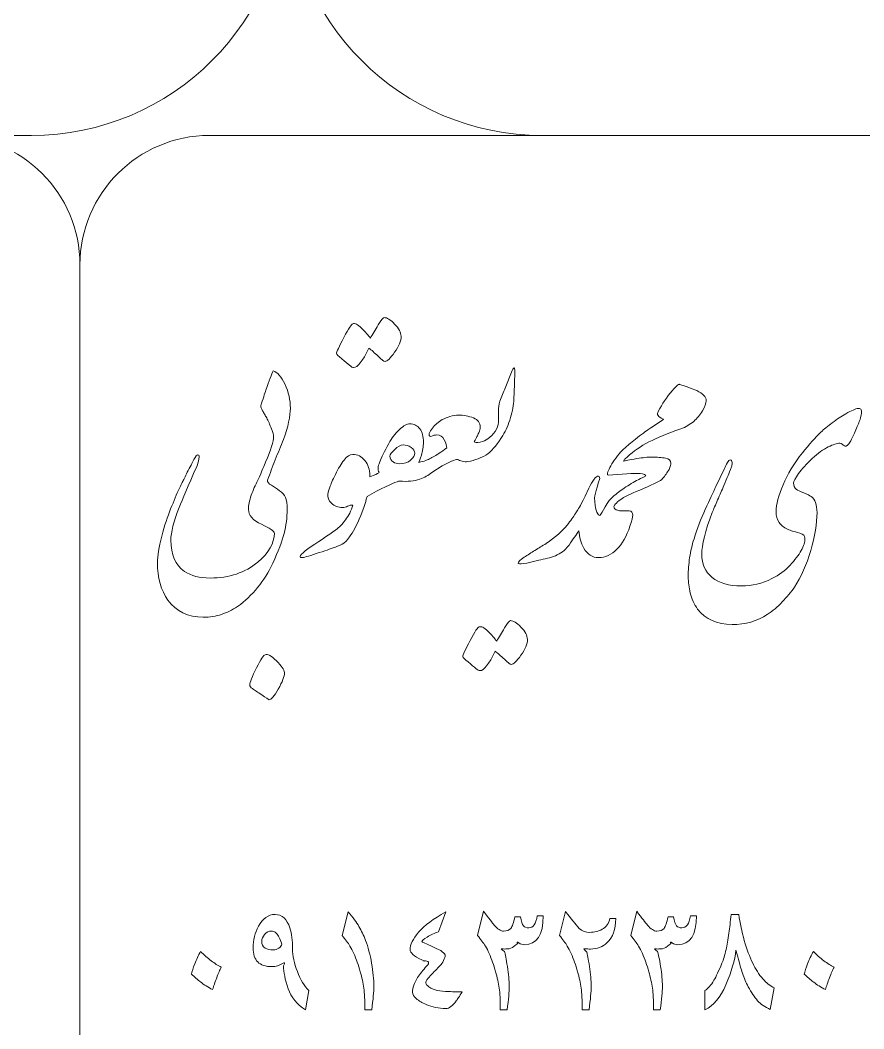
# Model space of a CAD drawing. Header units: millimetres. Extents: x 62 to 462, y 96 to 456.
# Drawn here: x 101.15 to 117.47, y 359.02 to 378.53 of the extents above; entities that cross this region are included whole.
import ezdxf

# ---------------------------------------------------------------- set-up
doc = ezdxf.new("R2010")
doc.units = ezdxf.units.MM
doc.header["$MEASUREMENT"] = 0
doc.layers.add('Layer 1', color=7, linetype='Continuous')

msp = doc.modelspace()

# ---------------------------------------------------------------- linework, layer by layer
at = {"layer": 'Layer 1', "color": 250, "lineweight": 18}
for points, knots in [([(71.7442, 415.8033), (71.7442, 415.8033), (101.3692, 415.8033), (101.3692, 415.8033), (104.0887, 415.8033), (106.3067, 413.5853), (106.3067, 410.8658), (106.3067, 410.8658), (106.3067, 381.2408), (106.3067, 381.2408), (106.3067, 378.5213), (104.0887, 376.3033), (101.3692, 376.3033), (101.3692, 376.3033), (71.7442, 376.3033), (71.7442, 376.3033), (69.0247, 376.3033), (66.8067, 378.5213), (66.8067, 381.2408), (66.8067, 381.2408), (66.8067, 410.8658), (66.8067, 410.8658), (66.8067, 413.5853), (69.0247, 415.8033), (71.7442, 415.8033)], [0, 0, 0, 0, 0.125, 0.125, 0.125, 0.25, 0.25, 0.25, 0.375, 0.375, 0.375, 0.5, 0.5, 0.5, 0.625, 0.625, 0.625, 0.75, 0.75, 0.75, 0.875, 0.875, 0.875, 1, 1, 1, 1]), ([(111.2442, 415.8033), (111.2442, 415.8033), (140.8692, 415.8033), (140.8692, 415.8033), (143.5887, 415.8033), (145.8067, 413.5853), (145.8067, 410.8658), (145.8067, 410.8658), (145.8067, 381.2408), (145.8067, 381.2408), (145.8067, 378.5213), (143.5887, 376.3033), (140.8692, 376.3033), (140.8692, 376.3033), (111.2442, 376.3033), (111.2442, 376.3033), (108.5247, 376.3033), (106.3067, 378.5213), (106.3067, 381.2408), (106.3067, 381.2408), (106.3067, 410.8658), (106.3067, 410.8658), (106.3067, 413.5853), (108.5247, 415.8033), (111.2442, 415.8033)], [0, 0, 0, 0, 0.125, 0.125, 0.125, 0.25, 0.25, 0.25, 0.375, 0.375, 0.375, 0.5, 0.5, 0.5, 0.625, 0.625, 0.625, 0.75, 0.75, 0.75, 0.875, 0.875, 0.875, 1, 1, 1, 1]), ([(84.8067, 376.3033), (84.8067, 376.3033), (99.8067, 376.3033), (99.8067, 376.3033), (101.1837, 376.3033), (102.3067, 375.1803), (102.3067, 373.8033), (102.3067, 373.8033), (102.3067, 358.8033), (102.3067, 358.8033), (102.3067, 357.4264), (101.1837, 356.3033), (99.8067, 356.3033), (99.8067, 356.3033), (84.8067, 356.3033), (84.8067, 356.3033), (83.4298, 356.3033), (82.3067, 357.4264), (82.3067, 358.8033), (82.3067, 358.8033), (82.3067, 373.8033), (82.3067, 373.8033), (82.3067, 375.1803), (83.4298, 376.3033), (84.8067, 376.3033)], [0, 0, 0, 0, 0.125, 0.125, 0.125, 0.25, 0.25, 0.25, 0.375, 0.375, 0.375, 0.5, 0.5, 0.5, 0.625, 0.625, 0.625, 0.75, 0.75, 0.75, 0.875, 0.875, 0.875, 1, 1, 1, 1]), ([(104.8067, 376.3033), (104.8067, 376.3033), (119.8067, 376.3033), (119.8067, 376.3033), (121.1837, 376.3033), (122.3067, 375.1803), (122.3067, 373.8033), (122.3067, 373.8033), (122.3067, 358.8033), (122.3067, 358.8033), (122.3067, 357.4264), (121.1837, 356.3033), (119.8067, 356.3033), (119.8067, 356.3033), (104.8067, 356.3033), (104.8067, 356.3033), (103.4298, 356.3033), (102.3067, 357.4264), (102.3067, 358.8033), (102.3067, 358.8033), (102.3067, 373.8033), (102.3067, 373.8033), (102.3067, 375.1803), (103.4298, 376.3033), (104.8067, 376.3033)], [0, 0, 0, 0, 0.125, 0.125, 0.125, 0.25, 0.25, 0.25, 0.375, 0.375, 0.375, 0.5, 0.5, 0.5, 0.625, 0.625, 0.625, 0.75, 0.75, 0.75, 0.875, 0.875, 0.875, 1, 1, 1, 1]), ([(107.2684, 372.0841), (107.2684, 372.1147), (107.3154, 372.217), (107.4095, 372.3945), (107.5036, 372.5709), (107.5612, 372.6591), (107.5812, 372.6591), (107.62, 372.6756), (107.6776, 372.6474), (107.7517, 372.5756), (107.827, 372.5027), (107.8834, 372.4392), (107.9222, 372.3839), (107.9681, 372.4592), (108.0198, 372.545), (108.0763, 372.6391), (108.1327, 372.7332), (108.1692, 372.7802), (108.188, 372.7802), (108.2456, 372.7802), (108.3138, 372.7379), (108.3926, 372.6544), (108.4726, 372.5709), (108.5137, 372.4921), (108.5184, 372.418), (108.5184, 372.331), (108.4761, 372.2275), (108.3914, 372.1088), (108.3079, 371.9912), (108.2479, 371.9324), (108.208, 371.9324), (108.1833, 371.9324), (108.1374, 371.9665), (108.0704, 372.0323), (108.0045, 372.0994), (107.9457, 372.1511), (107.8952, 372.1876), (107.7705, 371.9371), (107.6717, 371.8124), (107.5988, 371.8124), (107.58, 371.8124), (107.5542, 371.8266), (107.5189, 371.8571), (107.4871, 371.8842), (107.4377, 371.9253), (107.3695, 371.9806), (107.3013, 372.0359), (107.2684, 372.07), (107.2684, 372.0841)], [0, 0, 0, 0, 0.0625, 0.0625, 0.0625, 0.125, 0.125, 0.125, 0.1875, 0.1875, 0.1875, 0.25, 0.25, 0.25, 0.3125, 0.3125, 0.3125, 0.375, 0.375, 0.375, 0.4375, 0.4375, 0.4375, 0.5, 0.5, 0.5, 0.5625, 0.5625, 0.5625, 0.625, 0.625, 0.625, 0.6875, 0.6875, 0.6875, 0.75, 0.75, 0.75, 0.8125, 0.8125, 0.8125, 0.875, 0.875, 0.875, 0.9375, 0.9375, 0.9375, 1, 1, 1, 1]), ([(110.1965, 370.4343), (110.2517, 370.4731), (110.2988, 370.5213), (110.3376, 370.5789), (110.3787, 370.6366), (110.3999, 370.6942), (110.3999, 370.7518), (110.3999, 370.7518), (110.3999, 370.9788), (110.3999, 370.9788), (110.3999, 371.034), (110.4093, 371.0952), (110.427, 371.161), (110.4599, 371.2527), (110.4928, 371.3374), (110.5269, 371.4127), (110.5269, 371.4127), (110.668, 371.7537), (110.668, 371.7537), (110.6704, 371.7702), (110.6821, 371.789), (110.7033, 371.809), (110.7127, 371.809), (110.7162, 371.7854), (110.7162, 371.7372), (110.7162, 371.7372), (110.7104, 371.4926), (110.7104, 371.4926), (110.7104, 371.4926), (110.6962, 371.1963), (110.6962, 371.1963), (110.6962, 371.0928), (110.6751, 370.9752), (110.6339, 370.8447), (110.5951, 370.713), (110.5445, 370.5978), (110.4822, 370.4966), (110.3885, 370.3432), (110.2937, 370.2259), (110.1976, 370.146), (110.1976, 370.146), (110.1965, 370.1438), (110.1965, 370.1438), (110.1412, 370.1074), (110.0789, 370.0756), (110.0107, 370.0498), (109.9413, 370.0227), (109.8743, 370.0051), (109.8108, 369.9957), (109.7755, 369.9886), (109.739, 369.991), (109.7002, 370.0004), (109.6614, 370.011), (109.6308, 370.0227), (109.6108, 370.0368), (109.5826, 370.0368), (109.5438, 370.0251), (109.4933, 370.0027), (109.445, 369.9816), (109.3851, 369.9522), (109.3145, 369.9134), (109.3145, 369.9134), (109.1111, 369.7852), (109.1111, 369.7852), (109.1111, 369.7852), (109.1108, 369.7861), (109.1108, 369.7861), (109.0462, 369.7286), (108.9686, 369.6851), (108.8771, 369.6558), (108.7736, 369.6158), (108.6431, 369.6041), (108.4843, 369.617), (108.4514, 369.617), (108.3044, 369.5523), (108.0398, 369.4206), (108.0398, 369.4206), (107.8581, 369.3204), (107.8581, 369.3204), (107.8581, 369.3204), (107.8446, 369.2678), (107.8446, 369.2678), (107.8305, 369.2101), (107.8129, 369.1549), (107.7952, 369.1043), (107.7141, 368.8821), (107.64, 368.7174), (107.5706, 368.6116), (107.5024, 368.5058), (107.4483, 368.4411), (107.4095, 368.4152), (107.3696, 368.3905), (107.3119, 368.3635), (107.2331, 368.3341), (107.1555, 368.3059), (107.0368, 368.2659), (106.8768, 368.2141), (106.7169, 368.1624), (106.6228, 368.1365), (106.5923, 368.1365), (106.5746, 368.1365), (106.5652, 368.1412), (106.5652, 368.1506), (106.5464, 368.1753), (106.6417, 368.2588), (106.851, 368.3988), (107.0603, 368.5387), (107.1955, 368.6304), (107.2555, 368.6739), (107.3166, 368.7174), (107.379, 368.7809), (107.4413, 368.8656), (107.5048, 368.9491), (107.5518, 369.0443), (107.5812, 369.149), (107.5495, 369.1537), (107.5165, 369.1478), (107.4836, 369.1302), (107.4495, 369.1137), (107.4166, 369.1043), (107.3848, 369.1043), (107.3002, 369.1067), (107.2284, 369.1349), (107.1708, 369.1878), (107.1144, 369.2395), (107.0897, 369.2983), (107.0991, 369.363), (107.1085, 369.4018), (107.1214, 369.4477), (107.1391, 369.4994), (107.1555, 369.5512), (107.192, 369.6335), (107.2473, 369.7452), (107.3025, 369.8581), (107.3578, 369.951), (107.4142, 370.0239), (107.4707, 370.098), (107.5259, 370.1344), (107.5812, 370.1344), (107.6753, 370.1344), (107.7541, 370.0944), (107.8176, 370.0145), (107.8811, 369.9333), (107.9117, 369.8369), (107.9117, 369.7252), (107.9117, 369.7252), (107.9115, 369.7016), (107.9115, 369.7016), (107.9115, 369.7016), (107.9763, 369.724), (107.9763, 369.724), (108.0527, 369.7522), (108.0916, 369.7722), (108.0916, 369.7863), (108.0774, 369.8098), (108.0704, 369.8381), (108.0704, 369.8722), (108.0751, 369.9027), (108.0868, 369.9404), (108.1057, 369.9862), (108.1374, 370.0709), (108.1962, 370.1908), (108.2809, 370.3449), (108.3338, 370.446), (108.4008, 370.5354), (108.4843, 370.613), (108.5666, 370.6894), (108.6337, 370.7271), (108.6842, 370.7271), (108.7642, 370.7271), (108.83, 370.693), (108.8806, 370.6271), (108.9265, 370.5624), (108.9488, 370.4778), (108.9488, 370.3719), (108.9488, 370.2779), (108.9359, 370.1932), (108.91, 370.1191), (108.8829, 370.0439), (108.8665, 369.998), (108.8594, 369.9792), (108.8594, 369.9792), (108.9006, 369.9862), (108.9006, 369.9862), (108.99, 370.0086), (109.0605, 370.0391), (109.1111, 370.0756), (109.1111, 370.0756), (109.1132, 370.072), (109.1132, 370.072), (109.1543, 370.0933), (109.2123, 370.1282), (109.2863, 370.178), (109.3028, 370.1874), (109.3404, 370.2144), (109.4004, 370.2579), (109.4004, 370.2944), (109.3839, 370.3473), (109.3521, 370.4167), (109.318, 370.479), (109.271, 370.5096), (109.211, 370.5096), (109.1722, 370.5096), (109.1322, 370.5002), (109.0899, 370.4813), (109.0605, 370.4813), (109.0511, 370.5013), (109.0629, 370.5401), (109.0723, 370.5684), (109.0923, 370.6025), (109.1252, 370.6436), (109.1758, 370.7083), (109.2381, 370.7624), (109.3145, 370.8059), (109.3627, 370.8318), (109.4121, 370.8506), (109.4627, 370.8647), (109.525, 370.8835), (109.5767, 370.8929), (109.6214, 370.8929), (109.7261, 370.8929), (109.8249, 370.8741), (109.9178, 370.8376), (110.0048, 370.8035), (110.0483, 370.7436), (110.0483, 370.6577), (110.0483, 370.6283), (110.0377, 370.5919), (110.0177, 370.5484), (110.006, 370.5225), (109.9954, 370.499), (109.9848, 370.479), (109.9742, 370.4578), (109.9554, 370.4237), (109.9272, 370.3755), (109.9436, 370.3614), (109.9824, 370.3602), (110.0448, 370.3696), (110.1071, 370.3802), (110.1576, 370.4014), (110.1965, 370.4343)], [0, 0, 0, 0, 0.0125, 0.0125, 0.0125, 0.025, 0.025, 0.025, 0.0375, 0.0375, 0.0375, 0.05, 0.05, 0.05, 0.0625, 0.0625, 0.0625, 0.075, 0.075, 0.075, 0.0875, 0.0875, 0.0875, 0.1, 0.1, 0.1, 0.1125, 0.1125, 0.1125, 0.125, 0.125, 0.125, 0.1375, 0.1375, 0.1375, 0.15, 0.15, 0.15, 0.1625, 0.1625, 0.1625, 0.175, 0.175, 0.175, 0.1875, 0.1875, 0.1875, 0.2, 0.2, 0.2, 0.2125, 0.2125, 0.2125, 0.225, 0.225, 0.225, 0.2375, 0.2375, 0.2375, 0.25, 0.25, 0.25, 0.2625, 0.2625, 0.2625, 0.275, 0.275, 0.275, 0.2875, 0.2875, 0.2875, 0.3, 0.3, 0.3, 0.3125, 0.3125, 0.3125, 0.325, 0.325, 0.325, 0.3375, 0.3375, 0.3375, 0.35, 0.35, 0.35, 0.3625, 0.3625, 0.3625, 0.375, 0.375, 0.375, 0.3875, 0.3875, 0.3875, 0.4, 0.4, 0.4, 0.4125, 0.4125, 0.4125, 0.425, 0.425, 0.425, 0.4375, 0.4375, 0.4375, 0.45, 0.45, 0.45, 0.4625, 0.4625, 0.4625, 0.475, 0.475, 0.475, 0.4875, 0.4875, 0.4875, 0.5, 0.5, 0.5, 0.5125, 0.5125, 0.5125, 0.525, 0.525, 0.525, 0.5375, 0.5375, 0.5375, 0.55, 0.55, 0.55, 0.5625, 0.5625, 0.5625, 0.575, 0.575, 0.575, 0.5875, 0.5875, 0.5875, 0.6, 0.6, 0.6, 0.6125, 0.6125, 0.6125, 0.625, 0.625, 0.625, 0.6375, 0.6375, 0.6375, 0.65, 0.65, 0.65, 0.6625, 0.6625, 0.6625, 0.675, 0.675, 0.675, 0.6875, 0.6875, 0.6875, 0.7, 0.7, 0.7, 0.7125, 0.7125, 0.7125, 0.725, 0.725, 0.725, 0.7375, 0.7375, 0.7375, 0.75, 0.75, 0.75, 0.7625, 0.7625, 0.7625, 0.775, 0.775, 0.775, 0.7875, 0.7875, 0.7875, 0.8, 0.8, 0.8, 0.8125, 0.8125, 0.8125, 0.825, 0.825, 0.825, 0.8375, 0.8375, 0.8375, 0.85, 0.85, 0.85, 0.8625, 0.8625, 0.8625, 0.875, 0.875, 0.875, 0.8875, 0.8875, 0.8875, 0.9, 0.9, 0.9, 0.9125, 0.9125, 0.9125, 0.925, 0.925, 0.925, 0.9375, 0.9375, 0.9375, 0.95, 0.95, 0.95, 0.9625, 0.9625, 0.9625, 0.975, 0.975, 0.975, 0.9875, 0.9875, 0.9875, 1, 1, 1, 1]), ([(106.0655, 368.6092), (106.0655, 368.6481), (105.9831, 368.7057), (105.8173, 368.7809), (105.6492, 368.8597), (105.5657, 368.955), (105.5657, 369.0679), (105.5657, 369.1478), (105.5833, 369.2395), (105.6198, 369.3418), (105.6551, 369.443), (105.6974, 369.5406), (105.748, 369.6323), (105.748, 369.6323), (105.7492, 369.6344), (105.7492, 369.6344), (105.7492, 369.6344), (105.7491, 369.6347), (105.7491, 369.6347), (105.8267, 369.8181), (105.8761, 369.9345), (105.8973, 369.9827), (106.0008, 370.2238), (106.0525, 370.3884), (106.0525, 370.4755), (106.0525, 370.5049), (106.0384, 370.5566), (106.0102, 370.6307), (105.9784, 370.7106), (105.9478, 370.7812), (105.9173, 370.84), (105.9043, 370.8635), (105.8902, 370.8859), (105.8761, 370.9094), (105.862, 370.9329), (105.8502, 370.9552), (105.8385, 370.9788), (105.8103, 371.0199), (105.7997, 371.0517), (105.8044, 371.0752), (105.8244, 371.1387), (105.8432, 371.1963), (105.8596, 371.2469), (105.8749, 371.2974), (105.8902, 371.3409), (105.9043, 371.3774), (105.9655, 371.562), (106.0125, 371.6855), (106.0454, 371.7502), (106.1231, 371.7243), (106.1995, 371.6373), (106.2724, 371.4879), (106.3418, 371.3386), (106.3759, 371.1857), (106.3759, 371.0305), (106.3759, 370.8694), (106.3312, 370.6671), (106.2418, 370.4237), (106.1889, 370.2932), (106.136, 370.1615), (106.0842, 370.0286), (106.0325, 369.8969), (105.9819, 369.7652), (105.9314, 369.6347), (105.9314, 369.6347), (105.9311, 369.6341), (105.9311, 369.6341), (105.9311, 369.6341), (105.9314, 369.6323), (105.9314, 369.6323), (105.9314, 369.6006), (105.9573, 369.5676), (106.009, 369.5359), (106.0607, 369.5041), (106.1125, 369.4688), (106.1654, 369.4312), (106.2183, 369.3924), (106.256, 369.3501), (106.2795, 369.3019), (106.3018, 369.249), (106.3136, 369.1713), (106.3136, 369.0679), (106.3136, 368.9162), (106.2936, 368.7609), (106.2548, 368.6022), (106.216, 368.4481), (106.1431, 368.2576), (106.0372, 368.0307), (105.8702, 367.6791), (105.6433, 367.3992), (105.3552, 367.1899), (105.2505, 367.1229), (105.1471, 367.0723), (105.0459, 367.0382), (104.9354, 367.0018), (104.8166, 366.9829), (104.6908, 366.9829), (104.3945, 366.9829), (104.1675, 367.0935), (104.0088, 367.3134), (103.8735, 367.5015), (103.8053, 367.7438), (103.8053, 368.0377), (103.8053, 368.1683), (103.8324, 368.3388), (103.8876, 368.5505), (103.9429, 368.7551), (104.0005, 368.9315), (104.0605, 369.0808), (104.1252, 369.2348), (104.1793, 369.3654), (104.2251, 369.47), (104.2392, 369.4959), (104.2592, 369.5347), (104.2839, 369.5864), (104.3098, 369.637), (104.3415, 369.7052), (104.3804, 369.7875), (104.4086, 369.8381), (104.4333, 369.8839), (104.4544, 369.9251), (104.4768, 369.9663), (104.4944, 370.0039), (104.5085, 370.0356), (104.5426, 370.098), (104.5685, 370.1274), (104.5873, 370.125), (104.6132, 370.1203), (104.6191, 370.0944), (104.6085, 370.0462), (104.5967, 369.9886), (104.5814, 369.9392), (104.5638, 369.8981), (104.4003, 369.5206), (104.2875, 369.2584), (104.2251, 369.109), (104.1181, 368.835), (104.064, 368.6245), (104.064, 368.4752), (104.064, 368.1918), (104.151, 367.9907), (104.3251, 367.8684), (104.4544, 367.7837), (104.6202, 367.7414), (104.8249, 367.7414), (105.1929, 367.7414), (105.4998, 367.8449), (105.748, 368.0507), (105.9596, 368.2282), (106.0655, 368.414), (106.0655, 368.6092)], [0, 0, 0, 0, 0.02, 0.02, 0.02, 0.04, 0.04, 0.04, 0.06, 0.06, 0.06, 0.08, 0.08, 0.08, 0.1, 0.1, 0.1, 0.12, 0.12, 0.12, 0.14, 0.14, 0.14, 0.16, 0.16, 0.16, 0.18, 0.18, 0.18, 0.2, 0.2, 0.2, 0.22, 0.22, 0.22, 0.24, 0.24, 0.24, 0.26, 0.26, 0.26, 0.28, 0.28, 0.28, 0.3, 0.3, 0.3, 0.32, 0.32, 0.32, 0.34, 0.34, 0.34, 0.36, 0.36, 0.36, 0.38, 0.38, 0.38, 0.4, 0.4, 0.4, 0.42, 0.42, 0.42, 0.44, 0.44, 0.44, 0.46, 0.46, 0.46, 0.48, 0.48, 0.48, 0.5, 0.5, 0.5, 0.52, 0.52, 0.52, 0.54, 0.54, 0.54, 0.56, 0.56, 0.56, 0.58, 0.58, 0.58, 0.6, 0.6, 0.6, 0.62, 0.62, 0.62, 0.64, 0.64, 0.64, 0.66, 0.66, 0.66, 0.68, 0.68, 0.68, 0.7, 0.7, 0.7, 0.72, 0.72, 0.72, 0.74, 0.74, 0.74, 0.76, 0.76, 0.76, 0.78, 0.78, 0.78, 0.8, 0.8, 0.8, 0.82, 0.82, 0.82, 0.84, 0.84, 0.84, 0.86, 0.86, 0.86, 0.88, 0.88, 0.88, 0.9, 0.9, 0.9, 0.92, 0.92, 0.92, 0.94, 0.94, 0.94, 0.96, 0.96, 0.96, 0.98, 0.98, 0.98, 1, 1, 1, 1]), ([(112.8812, 370.2896), (112.9388, 370.3379), (113.0211, 370.4037), (113.1293, 370.4896), (113.2351, 370.5695), (113.3069, 370.6224), (113.3468, 370.6471), (113.3468, 370.6471), (113.5938, 370.8094), (113.5938, 370.8094), (113.5879, 370.8141), (113.5632, 370.8294), (113.5221, 370.8541), (113.4903, 370.8706), (113.4738, 370.8929), (113.4738, 370.9235), (113.5338, 371.0563), (113.6161, 371.1881), (113.722, 371.3198), (113.8254, 371.4432), (113.8854, 371.4997), (113.9042, 371.4879), (114.09, 371.4244), (114.2006, 371.3833), (114.2347, 371.368), (114.357, 371.3103), (114.4181, 371.2445), (114.4181, 371.1716), (114.4181, 371.121), (114.3946, 371.0552), (114.3487, 370.9752), (114.2982, 370.8964), (114.2405, 370.8294), (114.177, 370.7718), (114.1053, 370.7118), (114.0218, 370.6636), (113.9254, 370.6271), (113.6749, 370.5425), (113.4703, 370.4578), (113.3104, 370.3731), (113.153, 370.291), (113.0115, 370.194), (112.8872, 370.0812), (112.8872, 370.0812), (112.8823, 370.0733), (112.8823, 370.0733), (112.8565, 370.058), (112.84, 370.0427), (112.8318, 370.0286), (112.8235, 370.0145), (112.82, 370.0074), (112.82, 370.0051), (112.84, 370.0098), (112.927, 370.0251), (113.0787, 370.0533), (113.1904, 370.0709), (113.2845, 370.0803), (113.3609, 370.0803), (113.4703, 370.0803), (113.5608, 370.0733), (113.629, 370.0603), (113.7008, 370.0462), (113.7361, 370.0133), (113.7361, 369.9604), (113.7361, 369.9392), (113.7231, 369.9004), (113.6984, 369.8428), (113.6655, 369.7828), (113.6243, 369.7228), (113.5738, 369.6641), (113.5397, 369.6241), (113.4174, 369.5617), (113.2069, 369.4747), (112.9976, 369.3865), (112.8682, 369.3277), (112.82, 369.2972), (112.7718, 369.2654), (112.7353, 369.2395), (112.7095, 369.2196), (112.6956, 369.2012), (112.6804, 369.1876), (112.664, 369.179), (112.6281, 369.1378), (112.6233, 369.105), (112.6507, 369.0808), (112.6777, 369.0549), (112.7236, 369.042), (112.7883, 369.0408), (112.8529, 369.0396), (112.9, 369.0396), (112.9294, 369.0396), (112.9752, 369.0349), (112.9988, 369.0079), (112.9988, 368.9597), (112.9988, 368.9256), (112.9799, 368.8527), (112.9435, 368.7433), (112.8788, 368.5505), (112.7953, 368.4023), (112.6918, 368.2988), (112.5837, 368.1906), (112.4661, 368.1365), (112.3367, 368.1365), (112.2156, 368.1365), (112.1203, 368.1977), (112.051, 368.3188), (111.9982, 368.4152), (111.9658, 368.5273), (111.955, 368.6547), (111.9082, 368.5842), (111.845, 368.4918), (111.7652, 368.3776), (111.717, 368.3176), (111.6758, 368.2753), (111.6405, 368.2506), (111.5947, 368.2177), (111.5488, 368.1918), (111.5018, 368.173), (111.4548, 368.153), (111.403, 368.1377), (111.3466, 368.1248), (111.2901, 368.1118), (111.2349, 368.0989), (111.1796, 368.0848), (111.1796, 368.0848), (110.9515, 368.0295), (110.9515, 368.0295), (110.8597, 368.0142), (110.8033, 368.0119), (110.7833, 368.0225), (110.7833, 368.0554), (110.8209, 368.0954), (110.8974, 368.1436), (110.9656, 368.1871), (111.0361, 368.2318), (111.1067, 368.2765), (111.1784, 368.3211), (111.249, 368.3647), (111.3207, 368.4082), (111.5018, 368.5352), (111.6382, 368.6539), (111.7276, 368.7633), (111.7958, 368.8491), (111.8499, 368.9232), (111.8887, 368.9879), (111.9145, 369.0243), (111.9522, 369.0878), (112.0027, 369.1772), (112.0027, 369.1772), (112.0361, 369.2455), (112.0361, 369.2455), (112.044, 369.2642), (112.0525, 369.2821), (112.0616, 369.2995), (112.0657, 369.3079), (112.0699, 369.3159), (112.0743, 369.3238), (112.0743, 369.3238), (112.1509, 369.4806), (112.1509, 369.4806), (112.185, 369.5512), (112.2191, 369.6088), (112.2509, 369.6523), (112.2802, 369.6958), (112.3085, 369.717), (112.3332, 369.7146), (112.3567, 369.7029), (112.3637, 369.6805), (112.3543, 369.6452), (112.3285, 369.57), (112.3132, 369.5206), (112.3061, 369.4971), (112.28, 369.4103), (112.263, 369.3417), (112.2554, 369.292), (112.267, 369.084), (112.301, 368.9713), (112.3579, 368.9526), (112.3826, 368.9785), (112.419, 369.0338), (112.4649, 369.1184), (112.4919, 369.169), (112.5131, 369.2031), (112.526, 369.2219), (112.5295, 369.2262), (112.5334, 369.2299), (112.5378, 369.233), (112.5585, 369.2585), (112.5841, 369.2855), (112.613, 369.3124), (112.6848, 369.3771), (112.7565, 369.4324), (112.8306, 369.4806), (112.9247, 369.5429), (113.0152, 369.597), (113.1022, 369.6429), (113.1093, 369.6476), (113.1587, 369.6723), (113.2504, 369.7158), (113.2504, 369.7381), (113.2139, 369.7546), (113.1399, 369.764), (113.0764, 369.7664), (112.9893, 369.764), (112.8823, 369.7569), (112.8823, 369.7569), (112.5237, 369.7287), (112.5237, 369.7287), (112.5072, 369.7287), (112.5025, 369.7428), (112.5096, 369.7699), (112.5237, 369.8299), (112.5684, 369.9169), (112.646, 370.0286), (112.7214, 370.14), (112.7991, 370.225), (112.8791, 370.2849), (112.8791, 370.2849), (112.8812, 370.2896), (112.8812, 370.2896)], [0, 0, 0, 0, 0.0136986, 0.0136986, 0.0136986, 0.0273973, 0.0273973, 0.0273973, 0.0410959, 0.0410959, 0.0410959, 0.0547945, 0.0547945, 0.0547945, 0.0684932, 0.0684932, 0.0684932, 0.0821918, 0.0821918, 0.0821918, 0.0958904, 0.0958904, 0.0958904, 0.109589, 0.109589, 0.109589, 0.1232877, 0.1232877, 0.1232877, 0.1369863, 0.1369863, 0.1369863, 0.1506849, 0.1506849, 0.1506849, 0.1643836, 0.1643836, 0.1643836, 0.1780822, 0.1780822, 0.1780822, 0.1917808, 0.1917808, 0.1917808, 0.2054795, 0.2054795, 0.2054795, 0.2191781, 0.2191781, 0.2191781, 0.2328767, 0.2328767, 0.2328767, 0.2465753, 0.2465753, 0.2465753, 0.260274, 0.260274, 0.260274, 0.2739726, 0.2739726, 0.2739726, 0.2876712, 0.2876712, 0.2876712, 0.3013699, 0.3013699, 0.3013699, 0.3150685, 0.3150685, 0.3150685, 0.3287671, 0.3287671, 0.3287671, 0.3424658, 0.3424658, 0.3424658, 0.3561644, 0.3561644, 0.3561644, 0.369863, 0.369863, 0.369863, 0.3835616, 0.3835616, 0.3835616, 0.3972603, 0.3972603, 0.3972603, 0.4109589, 0.4109589, 0.4109589, 0.4246575, 0.4246575, 0.4246575, 0.4383562, 0.4383562, 0.4383562, 0.4520548, 0.4520548, 0.4520548, 0.4657534, 0.4657534, 0.4657534, 0.4794521, 0.4794521, 0.4794521, 0.4931507, 0.4931507, 0.4931507, 0.5068493, 0.5068493, 0.5068493, 0.5205479, 0.5205479, 0.5205479, 0.5342466, 0.5342466, 0.5342466, 0.5479452, 0.5479452, 0.5479452, 0.5616438, 0.5616438, 0.5616438, 0.5753425, 0.5753425, 0.5753425, 0.5890411, 0.5890411, 0.5890411, 0.6027397, 0.6027397, 0.6027397, 0.6164384, 0.6164384, 0.6164384, 0.630137, 0.630137, 0.630137, 0.6438356, 0.6438356, 0.6438356, 0.6575342, 0.6575342, 0.6575342, 0.6712329, 0.6712329, 0.6712329, 0.6849315, 0.6849315, 0.6849315, 0.6986301, 0.6986301, 0.6986301, 0.7123288, 0.7123288, 0.7123288, 0.7260274, 0.7260274, 0.7260274, 0.739726, 0.739726, 0.739726, 0.7534247, 0.7534247, 0.7534247, 0.7671233, 0.7671233, 0.7671233, 0.7808219, 0.7808219, 0.7808219, 0.7945205, 0.7945205, 0.7945205, 0.8082192, 0.8082192, 0.8082192, 0.8219178, 0.8219178, 0.8219178, 0.8356164, 0.8356164, 0.8356164, 0.8493151, 0.8493151, 0.8493151, 0.8630137, 0.8630137, 0.8630137, 0.8767123, 0.8767123, 0.8767123, 0.890411, 0.890411, 0.890411, 0.9041096, 0.9041096, 0.9041096, 0.9178082, 0.9178082, 0.9178082, 0.9315068, 0.9315068, 0.9315068, 0.9452055, 0.9452055, 0.9452055, 0.9589041, 0.9589041, 0.9589041, 0.9726027, 0.9726027, 0.9726027, 0.9863014, 0.9863014, 0.9863014, 1, 1, 1, 1]), ([(117.4214, 370.9341), (117.4132, 370.8764), (117.3979, 370.8212), (117.3791, 370.7671), (117.3591, 370.713), (117.3273, 370.6377), (117.2827, 370.5413), (117.238, 370.4449), (117.2109, 370.3896), (117.2015, 370.3755), (117.1651, 370.3179), (117.1321, 370.2896), (117.1051, 370.2896), (117.0839, 370.3038), (117.0663, 370.3167), (117.0498, 370.3296), (117.0334, 370.3426), (117.0192, 370.3484), (117.0051, 370.3484), (116.9475, 370.3484), (116.8723, 370.3249), (116.7782, 370.2779), (116.6829, 370.2308), (116.5806, 370.1556), (116.4677, 370.0521), (116.3548, 369.9486), (116.2667, 369.8522), (116.2032, 369.7628), (116.1408, 369.6735), (116.1091, 369.6111), (116.1091, 369.577), (116.1091, 369.5265), (116.1244, 369.4865), (116.1573, 369.4594), (116.1843, 369.4383), (116.2337, 369.4148), (116.3055, 369.3877), (116.376, 369.3595), (116.4242, 369.3371), (116.4466, 369.3183), (116.523, 369.2654), (116.5606, 369.1619), (116.5606, 369.0079), (116.5606, 368.795), (116.5207, 368.5505), (116.4395, 368.2765), (116.3596, 368.0013), (116.2537, 367.7638), (116.1232, 367.5615), (116.0562, 367.4674), (115.9786, 367.3733), (115.8892, 367.2793), (115.7998, 367.184), (115.7034, 367.1041), (115.5999, 367.037), (115.4023, 366.9065), (115.1742, 366.8407), (114.9179, 366.8407), (114.6262, 366.8454), (114.404, 366.9441), (114.2523, 367.137), (114.1841, 367.2358), (114.1359, 367.3404), (114.11, 367.451), (114.083, 367.5615), (114.07, 367.6662), (114.07, 367.7649), (114.07, 367.8908), (114.0794, 368.0142), (114.0971, 368.1353), (114.1159, 368.2553), (114.1441, 368.3764), (114.1829, 368.4987), (114.2429, 368.6963), (114.3146, 368.8868), (114.4005, 369.0702), (114.4851, 369.2537), (114.5533, 369.4018), (114.6062, 369.5147), (114.6062, 369.5147), (114.7685, 369.8593), (114.7685, 369.8593), (114.7873, 369.8981), (114.8062, 369.9357), (114.8273, 369.9733), (114.8473, 370.0098), (114.8661, 370.0274), (114.8826, 370.0274), (114.9049, 370.0274), (114.9179, 370.0098), (114.919, 369.9733), (114.9202, 369.9357), (114.9155, 369.9086), (114.9061, 369.8898), (114.8814, 369.824), (114.8591, 369.7675), (114.8414, 369.7228), (114.8226, 369.6782), (114.7956, 369.6135), (114.7579, 369.5288), (114.7215, 369.443), (114.6815, 369.3513), (114.6392, 369.2525), (114.5968, 369.1537), (114.5616, 369.0726), (114.5345, 369.0079), (114.3993, 368.6504), (114.3311, 368.3811), (114.3311, 368.2024), (114.3311, 368.0142), (114.3981, 367.8649), (114.5333, 367.7543), (114.6674, 367.6438), (114.8567, 367.5885), (115.1001, 367.5885), (115.3024, 367.5885), (115.4976, 367.6356), (115.6869, 367.7297), (115.8269, 367.8014), (115.9444, 367.8872), (116.0385, 367.9884), (116.1326, 368.0895), (116.2043, 368.1847), (116.2537, 368.2729), (116.3031, 368.3611), (116.3278, 368.4411), (116.3278, 368.5116), (116.3278, 368.5552), (116.2949, 368.5881), (116.229, 368.6081), (116.1632, 368.6292), (116.1161, 368.6433), (116.0867, 368.6504), (116.0585, 368.6563), (116.0256, 368.6692), (115.988, 368.688), (115.9174, 368.7221), (115.8633, 368.7656), (115.8257, 368.8174), (115.7892, 368.8691), (115.7704, 368.9397), (115.7704, 369.0291), (115.7704, 369.1643), (115.8151, 369.3371), (115.9033, 369.5453), (115.9915, 369.7546), (116.1161, 369.9604), (116.2772, 370.1626), (116.4089, 370.3273), (116.5289, 370.4625), (116.6359, 370.5648), (116.6935, 370.6177), (116.7676, 370.6789), (116.857, 370.7459), (116.9463, 370.8141), (117.0334, 370.8717), (117.1192, 370.9199), (117.2227, 370.9799), (117.3038, 371.014), (117.3638, 371.0234), (117.3885, 371.0234), (117.4061, 371.0128), (117.4155, 370.9928), (117.4238, 370.9717), (117.4261, 370.9529), (117.4214, 370.9341)], [0, 0, 0, 0, 0.0181818, 0.0181818, 0.0181818, 0.0363636, 0.0363636, 0.0363636, 0.0545455, 0.0545455, 0.0545455, 0.0727273, 0.0727273, 0.0727273, 0.0909091, 0.0909091, 0.0909091, 0.1090909, 0.1090909, 0.1090909, 0.1272727, 0.1272727, 0.1272727, 0.1454545, 0.1454545, 0.1454545, 0.1636364, 0.1636364, 0.1636364, 0.1818182, 0.1818182, 0.1818182, 0.2, 0.2, 0.2, 0.2181818, 0.2181818, 0.2181818, 0.2363636, 0.2363636, 0.2363636, 0.2545455, 0.2545455, 0.2545455, 0.2727273, 0.2727273, 0.2727273, 0.2909091, 0.2909091, 0.2909091, 0.3090909, 0.3090909, 0.3090909, 0.3272727, 0.3272727, 0.3272727, 0.3454545, 0.3454545, 0.3454545, 0.3636364, 0.3636364, 0.3636364, 0.3818182, 0.3818182, 0.3818182, 0.4, 0.4, 0.4, 0.4181818, 0.4181818, 0.4181818, 0.4363636, 0.4363636, 0.4363636, 0.4545455, 0.4545455, 0.4545455, 0.4727273, 0.4727273, 0.4727273, 0.4909091, 0.4909091, 0.4909091, 0.5090909, 0.5090909, 0.5090909, 0.5272727, 0.5272727, 0.5272727, 0.5454545, 0.5454545, 0.5454545, 0.5636364, 0.5636364, 0.5636364, 0.5818182, 0.5818182, 0.5818182, 0.6, 0.6, 0.6, 0.6181818, 0.6181818, 0.6181818, 0.6363636, 0.6363636, 0.6363636, 0.6545455, 0.6545455, 0.6545455, 0.6727273, 0.6727273, 0.6727273, 0.6909091, 0.6909091, 0.6909091, 0.7090909, 0.7090909, 0.7090909, 0.7272727, 0.7272727, 0.7272727, 0.7454545, 0.7454545, 0.7454545, 0.7636364, 0.7636364, 0.7636364, 0.7818182, 0.7818182, 0.7818182, 0.8, 0.8, 0.8, 0.8181818, 0.8181818, 0.8181818, 0.8363636, 0.8363636, 0.8363636, 0.8545455, 0.8545455, 0.8545455, 0.8727273, 0.8727273, 0.8727273, 0.8909091, 0.8909091, 0.8909091, 0.9090909, 0.9090909, 0.9090909, 0.9272727, 0.9272727, 0.9272727, 0.9454545, 0.9454545, 0.9454545, 0.9636364, 0.9636364, 0.9636364, 0.9818182, 0.9818182, 0.9818182, 1, 1, 1, 1]), ([(108.7806, 370.1556), (108.7806, 370.1944), (108.7571, 370.232), (108.7113, 370.2685), (108.6607, 370.3014), (108.609, 370.3167), (108.556, 370.3167), (108.5055, 370.3167), (108.4514, 370.2884), (108.3949, 370.2308), (108.3326, 370.1756), (108.302, 370.132), (108.302, 370.1003), (108.302, 370.0497), (108.322, 370.0121), (108.3632, 369.9898), (108.3985, 369.9639), (108.4408, 369.9521), (108.4914, 369.9521), (108.576, 369.9521), (108.6466, 369.9756), (108.7007, 370.0239), (108.7536, 370.0721), (108.7806, 370.1156), (108.7806, 370.1556)], [0, 0, 0, 0, 0.125, 0.125, 0.125, 0.25, 0.25, 0.25, 0.375, 0.375, 0.375, 0.5, 0.5, 0.5, 0.625, 0.625, 0.625, 0.75, 0.75, 0.75, 0.875, 0.875, 0.875, 1, 1, 1, 1]), ([(109.7108, 366.221), (109.7108, 366.2069), (109.7449, 366.1728), (109.8119, 366.1175), (109.8802, 366.0622), (109.9295, 366.0211), (109.9625, 365.994), (109.9966, 365.9634), (110.0236, 365.9493), (110.0413, 365.9493), (110.1153, 365.9493), (110.2141, 366.074), (110.3376, 366.3244), (110.3882, 366.288), (110.4469, 366.2363), (110.514, 366.1692), (110.5798, 366.1022), (110.6257, 366.0693), (110.6516, 366.0693), (110.6904, 366.0693), (110.7515, 366.1281), (110.8338, 366.2457), (110.9185, 366.3644), (110.9608, 366.4679), (110.9608, 366.5549), (110.9573, 366.629), (110.915, 366.7078), (110.835, 366.7913), (110.7562, 366.8748), (110.688, 366.9171), (110.6304, 366.9171), (110.6128, 366.9171), (110.5751, 366.8701), (110.5187, 366.776), (110.4622, 366.6819), (110.4117, 366.5961), (110.3658, 366.5208), (110.3258, 366.5761), (110.2694, 366.6396), (110.1953, 366.7125), (110.12, 366.7842), (110.0636, 366.8125), (110.0248, 366.796), (110.0036, 366.796), (109.946, 366.7078), (109.8519, 366.5314), (109.7579, 366.3538), (109.7108, 366.2515), (109.7108, 366.221)], [0, 0, 0, 0, 0.0625, 0.0625, 0.0625, 0.125, 0.125, 0.125, 0.1875, 0.1875, 0.1875, 0.25, 0.25, 0.25, 0.3125, 0.3125, 0.3125, 0.375, 0.375, 0.375, 0.4375, 0.4375, 0.4375, 0.5, 0.5, 0.5, 0.5625, 0.5625, 0.5625, 0.625, 0.625, 0.625, 0.6875, 0.6875, 0.6875, 0.75, 0.75, 0.75, 0.8125, 0.8125, 0.8125, 0.875, 0.875, 0.875, 0.9375, 0.9375, 0.9375, 1, 1, 1, 1]), ([(105.5904, 365.673), (105.5904, 365.6483), (105.608, 365.6236), (105.6421, 365.6013), (105.6809, 365.573), (105.7409, 365.533), (105.8232, 365.479), (105.9043, 365.4249), (105.9525, 365.3943), (105.9655, 365.3872), (106.0031, 365.3872), (106.0607, 365.4566), (106.1419, 365.5942), (106.2218, 365.7318), (106.2618, 365.8376), (106.2618, 365.9105), (106.2548, 365.9658), (106.203, 366.0422), (106.1066, 366.1398), (106.0102, 366.2374), (105.9373, 366.2762), (105.8867, 366.2551), (105.8608, 366.2551), (105.8056, 366.1716), (105.7197, 366.0022), (105.6339, 365.8329), (105.5904, 365.7235), (105.5904, 365.673)], [0, 0, 0, 0, 0.1111111, 0.1111111, 0.1111111, 0.2222222, 0.2222222, 0.2222222, 0.3333333, 0.3333333, 0.3333333, 0.4444444, 0.4444444, 0.4444444, 0.5555556, 0.5555556, 0.5555556, 0.6666667, 0.6666667, 0.6666667, 0.7777778, 0.7777778, 0.7777778, 0.8888889, 0.8888889, 0.8888889, 1, 1, 1, 1])]:
    msp.add_open_spline(points, degree=3, knots=knots, dxfattribs=at)
at = {"layer": 'Layer 1', "color": 250, "lineweight": 9}
for points, knots in [([(106.7322, 359.7595), (106.7322, 359.7595), (106.667, 359.3844), (106.667, 359.3844), (106.5035, 359.4873), (106.3924, 359.6249), (106.3324, 359.7959), (106.2731, 359.967), (106.2431, 360.1151), (106.2431, 360.2404), (106.2754, 360.2997), (106.2678, 360.3139), (106.2207, 360.2815), (106.1602, 360.2427), (106.092, 360.2227), (106.0173, 360.2227), (105.8956, 360.2227), (105.8051, 360.2533), (105.7446, 360.3133), (105.684, 360.3738), (105.654, 360.4655), (105.654, 360.5884), (105.654, 360.736), (105.6893, 360.8747), (105.7593, 361.0034), (105.8427, 361.1557), (105.9497, 361.2321), (106.0797, 361.2321), (106.2149, 361.2321), (106.3101, 361.1457), (106.3654, 360.9723), (106.4001, 360.8629), (106.4171, 360.7271), (106.4171, 360.5637), (106.4171, 360.4344), (106.4483, 360.2886), (106.5112, 360.1263), (106.5735, 359.9646), (106.6476, 359.8424), (106.7322, 359.7595)], [0, 0, 0, 0, 0.0769231, 0.0769231, 0.0769231, 0.1538462, 0.1538462, 0.1538462, 0.2307692, 0.2307692, 0.2307692, 0.3076923, 0.3076923, 0.3076923, 0.3846154, 0.3846154, 0.3846154, 0.4615385, 0.4615385, 0.4615385, 0.5384615, 0.5384615, 0.5384615, 0.6153846, 0.6153846, 0.6153846, 0.6923077, 0.6923077, 0.6923077, 0.7692308, 0.7692308, 0.7692308, 0.8461538, 0.8461538, 0.8461538, 0.9230769, 0.9230769, 0.9230769, 1, 1, 1, 1]), ([(107.9897, 359.8388), (107.9897, 359.7436), (107.9762, 359.5925), (107.9486, 359.3862), (107.9486, 359.3862), (107.8175, 359.3862), (107.8175, 359.3862), (107.8175, 359.5696), (107.8104, 359.7107), (107.7963, 359.8089), (107.7816, 359.907), (107.7587, 360.0123), (107.7264, 360.1246), (107.6911, 360.2486), (107.6493, 360.3668), (107.6023, 360.4779), (107.5794, 360.5296), (107.5547, 360.5766), (107.5282, 360.619), (107.4906, 360.6825), (107.4401, 360.7506), (107.3766, 360.8241), (107.3766, 360.8241), (107.4924, 361.2856), (107.4924, 361.2856), (107.5853, 361.1745), (107.6552, 361.0781), (107.7028, 360.9981), (107.751, 360.9176), (107.7928, 360.8288), (107.8298, 360.7312), (107.8792, 360.6013), (107.918, 360.4538), (107.9468, 360.2892), (107.9756, 360.1246), (107.9897, 359.9746), (107.9897, 359.8388)], [0, 0, 0, 0, 0.0833333, 0.0833333, 0.0833333, 0.1666667, 0.1666667, 0.1666667, 0.25, 0.25, 0.25, 0.3333333, 0.3333333, 0.3333333, 0.4166667, 0.4166667, 0.4166667, 0.5, 0.5, 0.5, 0.5833333, 0.5833333, 0.5833333, 0.6666667, 0.6666667, 0.6666667, 0.75, 0.75, 0.75, 0.8333333, 0.8333333, 0.8333333, 0.9166667, 0.9166667, 0.9166667, 1, 1, 1, 1]), ([(109.6952, 359.7354), (109.6435, 359.646), (109.607, 359.5866), (109.5853, 359.5584), (109.5141, 359.4614), (109.4459, 359.4132), (109.3819, 359.4132), (109.3143, 359.4132), (109.2478, 359.4203), (109.1832, 359.4344), (109.1179, 359.4479), (109.0579, 359.4655), (109.0027, 359.4873), (108.9239, 359.5208), (108.8598, 359.559), (108.811, 359.6031), (108.7622, 359.6466), (108.7375, 359.6883), (108.7375, 359.7289), (108.7375, 359.8124), (108.7705, 359.9059), (108.8357, 360.0093), (108.8828, 360.0828), (108.9415, 360.1569), (109.0115, 360.2315), (109.0779, 360.3003), (109.0574, 360.335), (108.9498, 360.335), (108.9727, 360.3256), (108.9609, 360.3327), (108.9151, 360.3556), (108.7658, 360.4279), (108.6911, 360.4926), (108.6911, 360.5502), (108.6911, 360.6478), (108.7458, 360.7601), (108.8545, 360.8876), (108.9686, 361.0199), (109.1438, 361.151), (109.3801, 361.2803), (109.3801, 361.2803), (109.239, 360.8929), (109.239, 360.8929), (109.1632, 360.87), (109.0903, 360.8377), (109.0209, 360.7959), (108.9515, 360.7536), (108.9168, 360.726), (108.9168, 360.7118), (108.9168, 360.7019), (108.9927, 360.6642), (109.1444, 360.6002), (109.2954, 360.5361), (109.3713, 360.4814), (109.3713, 360.4367), (109.3713, 360.4179), (109.3601, 360.3867), (109.3378, 360.3427), (109.3154, 360.2986), (109.2943, 360.2668), (109.2749, 360.2468), (109.2131, 360.1828), (109.1514, 360.1193), (109.0909, 360.0558), (109.025, 359.9846), (108.9927, 359.9394), (108.9927, 359.92), (108.9927, 359.9006), (109.0033, 359.8788), (109.0256, 359.8559), (109.0609, 359.8183), (109.1167, 359.7895), (109.1926, 359.7701), (109.2325, 359.7595), (109.2931, 359.7512), (109.373, 359.7448), (109.4536, 359.7389), (109.5612, 359.7354), (109.6952, 359.7354)], [0, 0, 0, 0, 0.0384615, 0.0384615, 0.0384615, 0.0769231, 0.0769231, 0.0769231, 0.1153846, 0.1153846, 0.1153846, 0.1538462, 0.1538462, 0.1538462, 0.1923077, 0.1923077, 0.1923077, 0.2307692, 0.2307692, 0.2307692, 0.2692308, 0.2692308, 0.2692308, 0.3076923, 0.3076923, 0.3076923, 0.3461538, 0.3461538, 0.3461538, 0.3846154, 0.3846154, 0.3846154, 0.4230769, 0.4230769, 0.4230769, 0.4615385, 0.4615385, 0.4615385, 0.5, 0.5, 0.5, 0.5384615, 0.5384615, 0.5384615, 0.5769231, 0.5769231, 0.5769231, 0.6153846, 0.6153846, 0.6153846, 0.6538462, 0.6538462, 0.6538462, 0.6923077, 0.6923077, 0.6923077, 0.7307692, 0.7307692, 0.7307692, 0.7692308, 0.7692308, 0.7692308, 0.8076923, 0.8076923, 0.8076923, 0.8461538, 0.8461538, 0.8461538, 0.8846154, 0.8846154, 0.8846154, 0.9230769, 0.9230769, 0.9230769, 0.9615385, 0.9615385, 0.9615385, 1, 1, 1, 1]), ([(110.9856, 360.974), (111.0715, 360.974), (111.1261, 361.0516), (111.1491, 361.2063), (111.1491, 361.2063), (111.2649, 361.2063), (111.2649, 361.2063), (111.2649, 360.833), (111.1438, 360.6466), (110.9028, 360.6466), (110.8651, 360.6466), (110.8293, 360.6584), (110.7952, 360.6819), (110.7617, 360.7054), (110.754, 360.7007), (110.774, 360.6672), (110.7752, 360.673), (110.7523, 360.6572), (110.7046, 360.619), (110.6623, 360.5837), (110.6194, 360.5655), (110.5759, 360.5655), (110.57, 360.5655), (110.563, 360.5655), (110.5541, 360.5649), (110.5453, 360.5643), (110.5353, 360.5637), (110.5242, 360.5637), (110.5036, 360.5637), (110.483, 360.5661), (110.463, 360.5702), (110.443, 360.5743), (110.4601, 360.5566), (110.5153, 360.5173), (110.5306, 360.4649), (110.5494, 360.3668), (110.573, 360.2227), (110.5965, 360.0793), (110.6082, 359.9511), (110.6082, 359.8388), (110.6082, 359.7436), (110.5947, 359.5925), (110.5671, 359.3862), (110.5671, 359.3862), (110.436, 359.3862), (110.436, 359.3862), (110.436, 359.5696), (110.4289, 359.7107), (110.4148, 359.8089), (110.4001, 359.907), (110.3772, 360.0123), (110.3449, 360.1246), (110.3096, 360.2486), (110.2678, 360.3668), (110.2208, 360.4779), (110.1979, 360.5296), (110.1732, 360.5766), (110.1467, 360.619), (110.1091, 360.6825), (110.0586, 360.7506), (109.9951, 360.8241), (109.9951, 360.8241), (110.1126, 361.2927), (110.1126, 361.2927), (110.2126, 361.1592), (110.2814, 361.0699), (110.319, 361.024), (110.3848, 360.9482), (110.4448, 360.91), (110.5001, 360.91), (110.563, 360.91), (110.6094, 360.9282), (110.6394, 360.9635), (110.6682, 360.9981), (110.6941, 361.0734), (110.717, 361.1892), (110.717, 361.1892), (110.824, 361.1892), (110.824, 361.1892), (110.8398, 361.0975), (110.8592, 361.0387), (110.8822, 361.0128), (110.9051, 360.987), (110.9398, 360.974), (110.9856, 360.974)], [0, 0, 0, 0, 0.0357143, 0.0357143, 0.0357143, 0.0714286, 0.0714286, 0.0714286, 0.1071429, 0.1071429, 0.1071429, 0.1428571, 0.1428571, 0.1428571, 0.1785714, 0.1785714, 0.1785714, 0.2142857, 0.2142857, 0.2142857, 0.25, 0.25, 0.25, 0.2857143, 0.2857143, 0.2857143, 0.3214286, 0.3214286, 0.3214286, 0.3571429, 0.3571429, 0.3571429, 0.3928571, 0.3928571, 0.3928571, 0.4285714, 0.4285714, 0.4285714, 0.4642857, 0.4642857, 0.4642857, 0.5, 0.5, 0.5, 0.5357143, 0.5357143, 0.5357143, 0.5714286, 0.5714286, 0.5714286, 0.6071429, 0.6071429, 0.6071429, 0.6428571, 0.6428571, 0.6428571, 0.6785714, 0.6785714, 0.6785714, 0.7142857, 0.7142857, 0.7142857, 0.75, 0.75, 0.75, 0.7857143, 0.7857143, 0.7857143, 0.8214286, 0.8214286, 0.8214286, 0.8571429, 0.8571429, 0.8571429, 0.8928571, 0.8928571, 0.8928571, 0.9285714, 0.9285714, 0.9285714, 0.9642857, 0.9642857, 0.9642857, 1, 1, 1, 1]), ([(112.1691, 360.8859), (112.2555, 360.8859), (112.3337, 360.9059), (112.4048, 360.9447), (112.4865, 360.9893), (112.5365, 361.0593), (112.5547, 361.1545), (112.5547, 361.1545), (112.6688, 361.1545), (112.6688, 361.1545), (112.6688, 360.9435), (112.6141, 360.7877), (112.5048, 360.6877), (112.4154, 360.6054), (112.3067, 360.5637), (112.1797, 360.5637), (112.1797, 360.5637), (112.1538, 360.5637), (112.1538, 360.5637), (112.1168, 360.5637), (112.0868, 360.5649), (112.0633, 360.5672), (112.0398, 360.5696), (112.055, 360.549), (112.1091, 360.5055), (112.1203, 360.4655), (112.1373, 360.3726), (112.1597, 360.2274), (112.182, 360.0822), (112.1932, 359.9523), (112.1932, 359.8388), (112.1932, 359.7436), (112.1797, 359.5925), (112.152, 359.3862), (112.152, 359.3862), (112.0209, 359.3862), (112.0209, 359.3862), (112.0209, 359.5696), (112.0139, 359.7107), (111.9998, 359.8089), (111.9851, 359.907), (111.9622, 360.0123), (111.9298, 360.1246), (111.894, 360.2486), (111.8528, 360.3668), (111.8058, 360.4779), (111.7828, 360.5296), (111.7582, 360.5766), (111.7317, 360.619), (111.6941, 360.6825), (111.6435, 360.7506), (111.58, 360.8241), (111.58, 360.8241), (111.6953, 361.2874), (111.6953, 361.2874), (111.8034, 361.1539), (111.891, 361.0452), (111.9592, 360.9599), (112.0186, 360.9106), (112.0885, 360.8859), (112.1691, 360.8859)], [0, 0, 0, 0, 0.05, 0.05, 0.05, 0.1, 0.1, 0.1, 0.15, 0.15, 0.15, 0.2, 0.2, 0.2, 0.25, 0.25, 0.25, 0.3, 0.3, 0.3, 0.35, 0.35, 0.35, 0.4, 0.4, 0.4, 0.45, 0.45, 0.45, 0.5, 0.5, 0.5, 0.55, 0.55, 0.55, 0.6, 0.6, 0.6, 0.65, 0.65, 0.65, 0.7, 0.7, 0.7, 0.75, 0.75, 0.75, 0.8, 0.8, 0.8, 0.85, 0.85, 0.85, 0.9, 0.9, 0.9, 0.95, 0.95, 0.95, 1, 1, 1, 1]), ([(113.9486, 360.974), (114.0345, 360.974), (114.0891, 361.0516), (114.1121, 361.2063), (114.1121, 361.2063), (114.2279, 361.2063), (114.2279, 361.2063), (114.2279, 360.833), (114.1068, 360.6466), (113.8658, 360.6466), (113.8281, 360.6466), (113.7923, 360.6584), (113.7582, 360.6819), (113.7247, 360.7054), (113.717, 360.7007), (113.737, 360.6672), (113.7382, 360.673), (113.7153, 360.6572), (113.6676, 360.619), (113.6253, 360.5837), (113.5824, 360.5655), (113.5389, 360.5655), (113.533, 360.5655), (113.526, 360.5655), (113.5171, 360.5649), (113.5083, 360.5643), (113.4983, 360.5637), (113.4872, 360.5637), (113.4666, 360.5637), (113.446, 360.5661), (113.426, 360.5702), (113.406, 360.5743), (113.4231, 360.5566), (113.4783, 360.5173), (113.4936, 360.4649), (113.5124, 360.3668), (113.536, 360.2227), (113.5595, 360.0793), (113.5712, 359.9511), (113.5712, 359.8388), (113.5712, 359.7436), (113.5577, 359.5925), (113.5301, 359.3862), (113.5301, 359.3862), (113.399, 359.3862), (113.399, 359.3862), (113.399, 359.5696), (113.3919, 359.7107), (113.3778, 359.8089), (113.3631, 359.907), (113.3402, 360.0123), (113.3079, 360.1246), (113.2726, 360.2486), (113.2308, 360.3668), (113.1838, 360.4779), (113.1609, 360.5296), (113.1362, 360.5766), (113.1097, 360.619), (113.0721, 360.6825), (113.0216, 360.7506), (112.9581, 360.8241), (112.9581, 360.8241), (113.0756, 361.2927), (113.0756, 361.2927), (113.1756, 361.1592), (113.2444, 361.0699), (113.282, 361.024), (113.3478, 360.9482), (113.4078, 360.91), (113.4631, 360.91), (113.526, 360.91), (113.5724, 360.9282), (113.6024, 360.9635), (113.6312, 360.9981), (113.6571, 361.0734), (113.68, 361.1892), (113.68, 361.1892), (113.787, 361.1892), (113.787, 361.1892), (113.8028, 361.0975), (113.8222, 361.0387), (113.8452, 361.0128), (113.8681, 360.987), (113.9028, 360.974), (113.9486, 360.974)], [0, 0, 0, 0, 0.0357143, 0.0357143, 0.0357143, 0.0714286, 0.0714286, 0.0714286, 0.1071429, 0.1071429, 0.1071429, 0.1428571, 0.1428571, 0.1428571, 0.1785714, 0.1785714, 0.1785714, 0.2142857, 0.2142857, 0.2142857, 0.25, 0.25, 0.25, 0.2857143, 0.2857143, 0.2857143, 0.3214286, 0.3214286, 0.3214286, 0.3571429, 0.3571429, 0.3571429, 0.3928571, 0.3928571, 0.3928571, 0.4285714, 0.4285714, 0.4285714, 0.4642857, 0.4642857, 0.4642857, 0.5, 0.5, 0.5, 0.5357143, 0.5357143, 0.5357143, 0.5714286, 0.5714286, 0.5714286, 0.6071429, 0.6071429, 0.6071429, 0.6428571, 0.6428571, 0.6428571, 0.6785714, 0.6785714, 0.6785714, 0.7142857, 0.7142857, 0.7142857, 0.75, 0.75, 0.75, 0.7857143, 0.7857143, 0.7857143, 0.8214286, 0.8214286, 0.8214286, 0.8571429, 0.8571429, 0.8571429, 0.8928571, 0.8928571, 0.8928571, 0.9285714, 0.9285714, 0.9285714, 0.9642857, 0.9642857, 0.9642857, 1, 1, 1, 1]), ([(114.3914, 359.7595), (114.4525, 359.7942), (114.5107, 359.8606), (114.5671, 359.9594), (114.6106, 360.034), (114.6624, 360.1434), (114.7223, 360.2868), (114.7511, 360.3544), (114.7776, 360.4438), (114.8017, 360.5555), (114.8176, 360.6348), (114.8352, 360.7401), (114.8546, 360.8723), (114.8699, 360.9758), (114.8858, 361.0957), (114.9028, 361.2321), (114.9028, 361.2321), (115.0492, 361.2321), (115.0492, 361.2321), (115.0704, 361.0669), (115.105, 360.8988), (115.1544, 360.7283), (115.2038, 360.5578), (115.2579, 360.412), (115.3167, 360.2903), (115.3714, 360.1739), (115.4372, 360.0728), (115.513, 359.987), (115.5806, 359.9076), (115.6541, 359.8494), (115.7335, 359.8112), (115.7335, 359.8112), (115.6577, 359.3962), (115.6577, 359.3962), (115.553, 359.4373), (115.4707, 359.4932), (115.4102, 359.5631), (115.3502, 359.6331), (115.2902, 359.7236), (115.2303, 359.8336), (115.1891, 359.9106), (115.1515, 359.9982), (115.1186, 360.0957), (115.0933, 360.1716), (115.0627, 360.2768), (115.0269, 360.4126), (114.9998, 360.5137), (114.9881, 360.5561), (114.9928, 360.5396), (114.9722, 360.3491), (114.9069, 360.1257), (114.7982, 359.87), (114.6947, 359.6278), (114.5595, 359.4673), (114.3914, 359.3891), (114.3914, 359.3891), (114.3914, 359.7595), (114.3914, 359.7595)], [0, 0, 0, 0, 0.0526316, 0.0526316, 0.0526316, 0.1052632, 0.1052632, 0.1052632, 0.1578947, 0.1578947, 0.1578947, 0.2105263, 0.2105263, 0.2105263, 0.2631579, 0.2631579, 0.2631579, 0.3157895, 0.3157895, 0.3157895, 0.3684211, 0.3684211, 0.3684211, 0.4210526, 0.4210526, 0.4210526, 0.4736842, 0.4736842, 0.4736842, 0.5263158, 0.5263158, 0.5263158, 0.5789474, 0.5789474, 0.5789474, 0.6315789, 0.6315789, 0.6315789, 0.6842105, 0.6842105, 0.6842105, 0.7368421, 0.7368421, 0.7368421, 0.7894737, 0.7894737, 0.7894737, 0.8421053, 0.8421053, 0.8421053, 0.8947368, 0.8947368, 0.8947368, 0.9473684, 0.9473684, 0.9473684, 1, 1, 1, 1]), ([(106.2119, 360.6572), (106.1767, 360.7601), (106.1402, 360.8306), (106.1038, 360.8671), (106.0738, 360.897), (106.0397, 360.9117), (106.0021, 360.9117), (105.9574, 360.9117), (105.9156, 360.8894), (105.878, 360.8447), (105.8404, 360.8), (105.821, 360.7559), (105.821, 360.7118), (105.821, 360.6525), (105.8427, 360.6096), (105.8868, 360.5831), (105.9256, 360.559), (105.9791, 360.5467), (106.0467, 360.5467), (106.0814, 360.5467), (106.1161, 360.559), (106.152, 360.5831), (106.1872, 360.6072), (106.2078, 360.6319), (106.2119, 360.6572)], [0, 0, 0, 0, 0.125, 0.125, 0.125, 0.25, 0.25, 0.25, 0.375, 0.375, 0.375, 0.5, 0.5, 0.5, 0.625, 0.625, 0.625, 0.75, 0.75, 0.75, 0.875, 0.875, 0.875, 1, 1, 1, 1]), ([(104.8721, 359.7771), (104.7857, 359.8218), (104.7075, 359.8718), (104.6375, 359.927), (104.5793, 359.9717), (104.5206, 360.0223), (104.4618, 360.0781), (104.4735, 360.1275), (104.4947, 360.1939), (104.5264, 360.2774), (104.5582, 360.3603), (104.5958, 360.4408), (104.6393, 360.5173), (104.7046, 360.4497), (104.7722, 360.3897), (104.8415, 360.3374), (104.9115, 360.285), (104.9768, 360.2427), (105.0391, 360.2092), (105.0114, 360.1598), (104.982, 360.0928), (104.9503, 360.0076), (104.9186, 359.9229), (104.8927, 359.8459), (104.8721, 359.7771)], [0, 0, 0, 0, 0.125, 0.125, 0.125, 0.25, 0.25, 0.25, 0.375, 0.375, 0.375, 0.5, 0.5, 0.5, 0.625, 0.625, 0.625, 0.75, 0.75, 0.75, 0.875, 0.875, 0.875, 1, 1, 1, 1]), ([(116.7241, 359.7771), (116.6377, 359.8218), (116.5595, 359.8718), (116.4895, 359.927), (116.4313, 359.9717), (116.3726, 360.0223), (116.3138, 360.0781), (116.3255, 360.1275), (116.3467, 360.1939), (116.3784, 360.2774), (116.4102, 360.3603), (116.4478, 360.4408), (116.4913, 360.5173), (116.5566, 360.4497), (116.6242, 360.3897), (116.6935, 360.3374), (116.7635, 360.285), (116.8288, 360.2427), (116.8911, 360.2092), (116.8634, 360.1598), (116.834, 360.0928), (116.8023, 360.0076), (116.7706, 359.9229), (116.7447, 359.8459), (116.7241, 359.7771)], [0, 0, 0, 0, 0.125, 0.125, 0.125, 0.25, 0.25, 0.25, 0.375, 0.375, 0.375, 0.5, 0.5, 0.5, 0.625, 0.625, 0.625, 0.75, 0.75, 0.75, 0.875, 0.875, 0.875, 1, 1, 1, 1])]:
    msp.add_open_spline(points, degree=3, knots=knots, dxfattribs=at)

doc.saveas('drawing.dxf')
